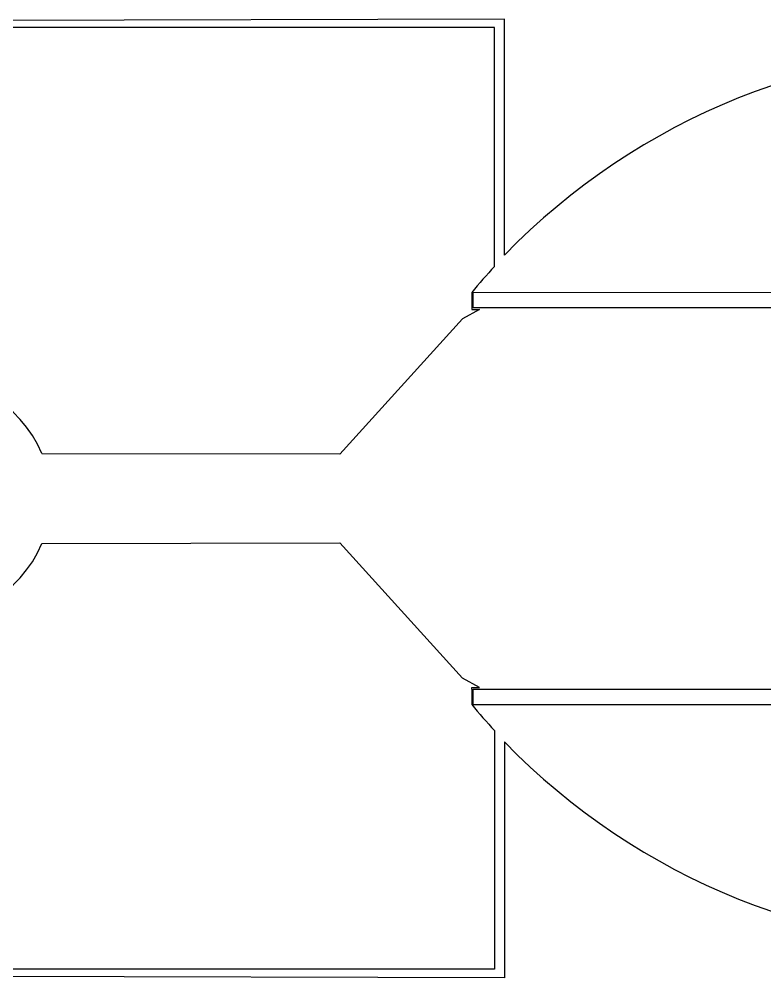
# Model space of a CAD drawing. Header units: millimetres. Extents: x 2102 to 86502, y 1818 to 64568.
# Drawn here: x 46833 to 51603, y 42457 to 48589 of the extents above; entities that cross this region are included whole.
import ezdxf

# ---------------------------------------------------------------- set-up
doc = ezdxf.new("R2010")
doc.units = ezdxf.units.MM
doc.layers.add('Layer-2', color=3, linetype='Continuous')

msp = doc.modelspace()

# ---------------------------------------------------------------- linework, layer by layer
at = {"layer": 'Layer-2'}
for p, q in [((49938.2, 48588.6), (42191.9, 48570.9)), ((49938.2, 47079.9), (49938.2, 48588.6)), ((49873.8, 48534.3), (42237.3, 48534.3)), ((49873.8, 47006.9), (49873.8, 48534.3)), ((49728, 46841.1), (49728, 46742.1)), ((49738, 46741.7), (49738, 46841.7)), ((49738, 46841.7), (56368, 46840.7)), ((49777.5, 46732.1), (49668, 46671.3)), ((49728, 46742.1), (49728, 46732.1)), ((49728, 46732.1), (49777.5, 46732.1)), ((56368, 46741.7), (49738, 46741.7)), ((48884.4, 45806.8), (49668, 46671.3)), ((48884.4, 45806.8), (46978.8, 45809.6)), ((46978.8, 45235.9), (48884.4, 45238.8)), ((48884.4, 45238.8), (49668, 44374.2)), ((49777.5, 44313.4), (49668, 44374.2)), ((49728, 44303.4), (49728, 44313.4)), ((49728, 44313.4), (49777.5, 44313.4)), ((49728, 44303.4), (49728, 44204.4)), ((49738, 44203.9), (49738, 44303.9)), ((49738, 44303.9), (56368, 44303)), ((56368, 44203.9), (49738, 44203.9)), ((49873.8, 44038.9), (49873.8, 42511.5)), ((49938.2, 43965.9), (49938.2, 42457.2)), ((49873.8, 42511.5), (42237.3, 42511.5)), ((49938.2, 42457.2), (42191.9, 42474.9))]:
    msp.add_line(p, q, dxfattribs=at)
for centre, radius, start, end in [((53050.5, 44059.9), 4336.7, 39.89022, 135.86328), ((53054.6, 44061.6), 4335, 137.20188, 140.11931), ((46285.9, 45522.8), 750, 22.48715, 337.50991), ((53265.3, 47174.4), 4618.8, 220.01765, 222.75331), ((53050.6, 46986.1), 4337, 224.13826, 320.10347)]:
    msp.add_arc(centre, radius, start, end, dxfattribs=at)

doc.saveas('drawing.dxf')
